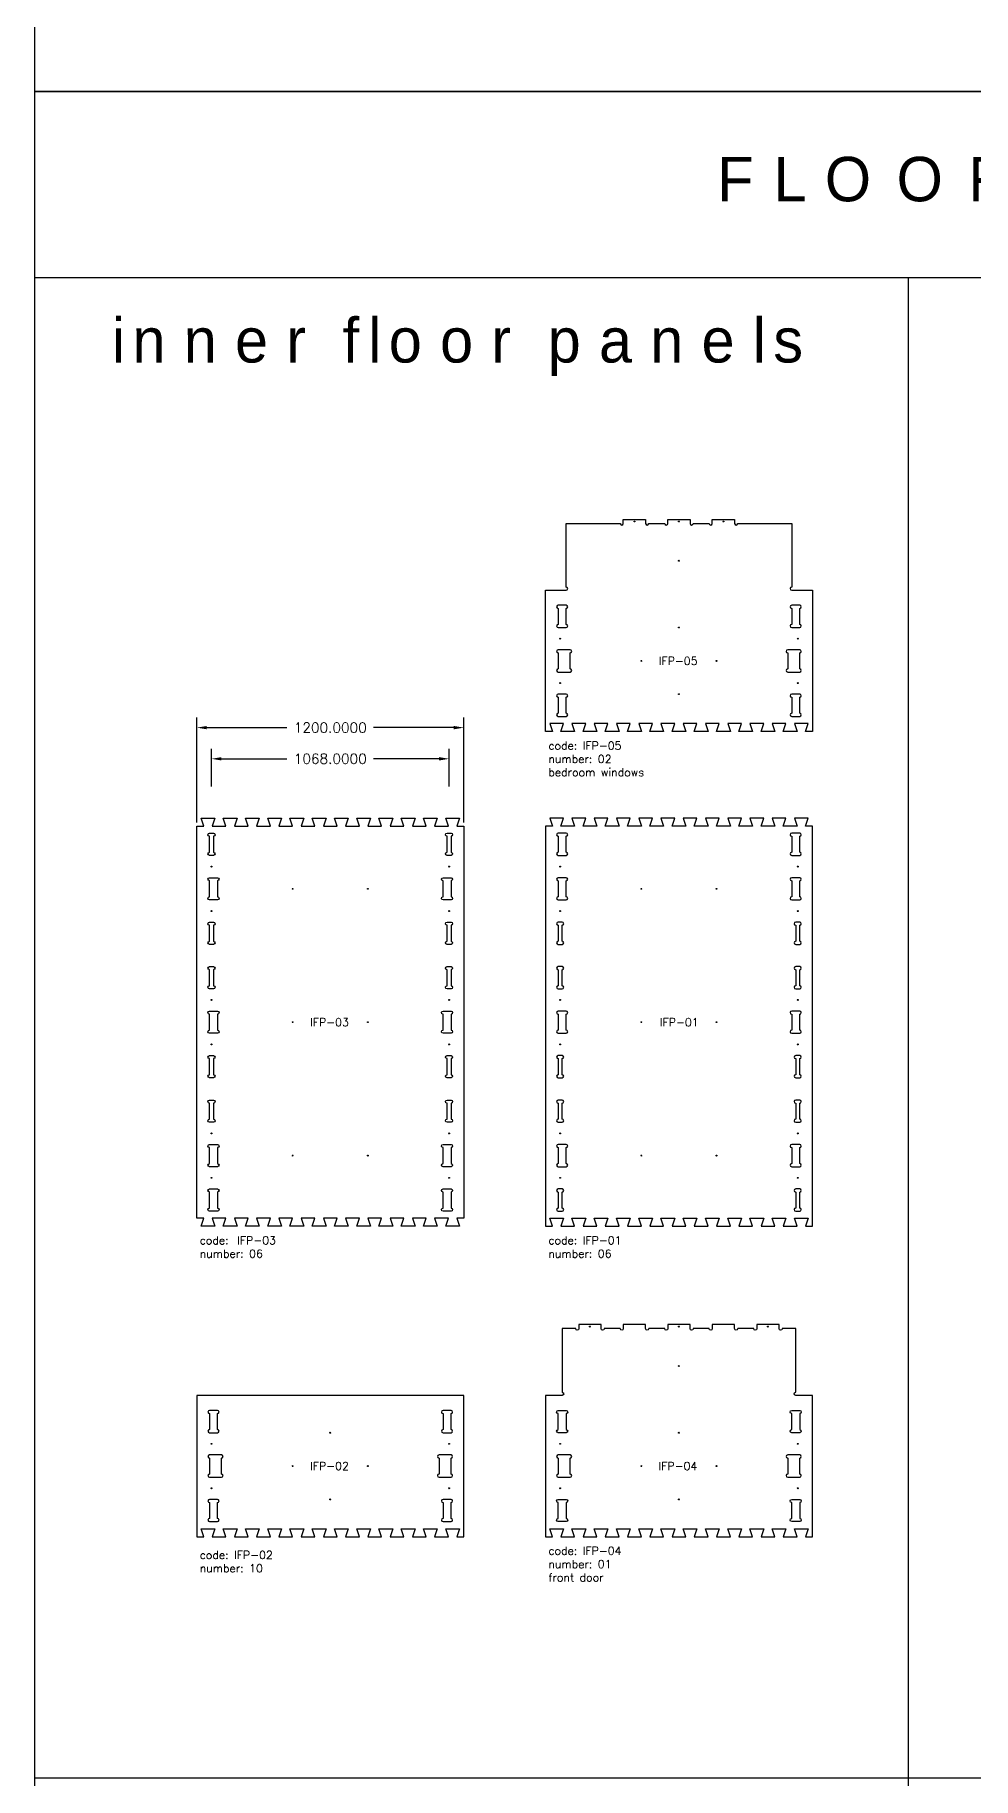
# Model space of a CAD drawing. Header units: millimetres. Extents: x -2063935 to 28085, y -14264 to 11271.
# Drawn here: x -16702 to -12485, y -6679 to 1161 of the extents above; entities that cross this region are included whole.
import ezdxf

# ---------------------------------------------------------------- set-up
doc = ezdxf.new("R2010")
doc.units = ezdxf.units.MM
for name, color, linetype in [('codes', 1, 'Continuous'), ('collection', 9, 'Continuous'), ('dimensions', 4, 'Continuous'), ('drill holes d4mm x 50mm screws', 3, 'Continuous'), ('text', 4, 'Continuous')]:
    doc.layers.add(name, color=color, linetype=linetype)
doc.styles.get("Standard").update_dxf_attribs({"font": 'romans.shx'})
doc.dimstyles.get("Standard").update_dxf_attribs({"dimscale": 250, "dimtxt": 0.18, "dimasz": 0.18, "dimexe": 0.18, "dimexo": 0.0625, "dimgap": 0.09, "dimtad": 0, "dimdec": 4, "dimzin": 0, "dimdsep": 46, "dimtxsty": 'Standard', "dimcen": 0.09, "dimclre": 252, "dimadec": 0, "dimazin": 0, "dimtfac": 1, "dimtdec": 4, "dimtofl": 0, "dimtmove": 0, "dimatfit": 3, "dimfxl": 1, "dimtolj": 1, "dimtzin": 0, "dimarcsym": 0})

# ---------------------------------------------------------------- blocks, each defined once
blk = doc.blocks.new('*D5')
at = {"layer": 'Defpoints', "color": 0, "transparency": 16777216}
for p in [(-14840.3, -2094.5), (-15908.3, -2234.5), (-14840.3, -2234.5)]:
    blk.add_point(p, dxfattribs=at)
at = {"layer": 'dimensions', "color": 252, "lineweight": -2, "transparency": 16777216}
for p, q in [((-15908.3, -2218.9), (-15908.3, -2049.5)), ((-14840.3, -2218.9), (-14840.3, -2049.5))]:
    blk.add_line(p, q, dxfattribs=at)
at = {"layer": 'dimensions', "color": 0, "lineweight": -2, "transparency": 16777216}
for p, q in [((-15863.3, -2094.5), (-15569.3, -2094.5)), ((-14885.3, -2094.5), (-15179.3, -2094.5))]:
    blk.add_line(p, q, dxfattribs=at)
at = {"layer": 'dimensions', "color": 0, "transparency": 16777216}
for points in [[(-15863.3, -2087), (-15863.3, -2102), (-15908.3, -2094.5)], [(-14885.3, -2087), (-14885.3, -2102), (-14840.3, -2094.5)]]:
    blk.add_solid(points, dxfattribs=at)
at = {"layer": 'dimensions', "color": 0, "transparency": 16777216, "insert": (-15374.3, -2094.5), "char_height": 45, "attachment_point": 5}
blk.add_mtext('\\A1;1068.0000', dxfattribs=at)
blk = doc.blocks.new('*D10')
at = {"layer": 'Defpoints', "color": 0, "transparency": 16777216}
for p in [(-14774.3, -1954.3), (-15974.3, -2397.1), (-14774.3, -2397.1)]:
    blk.add_point(p, dxfattribs=at)
at = {"layer": 'dimensions', "color": 252, "lineweight": -2, "transparency": 16777216}
for p, q in [((-15974.3, -2381.5), (-15974.3, -1909.3)), ((-14774.3, -2381.5), (-14774.3, -1909.3))]:
    blk.add_line(p, q, dxfattribs=at)
at = {"layer": 'dimensions', "color": 0, "lineweight": -2, "transparency": 16777216}
for p, q in [((-15929.3, -1954.3), (-15569.3, -1954.3)), ((-14819.3, -1954.3), (-15179.3, -1954.3))]:
    blk.add_line(p, q, dxfattribs=at)
at = {"layer": 'dimensions', "color": 0, "transparency": 16777216}
for points in [[(-15929.3, -1946.8), (-15929.3, -1961.8), (-15974.3, -1954.3)], [(-14819.3, -1946.8), (-14819.3, -1961.8), (-14774.3, -1954.3)]]:
    blk.add_solid(points, dxfattribs=at)
at = {"layer": 'dimensions', "color": 0, "transparency": 16777216, "insert": (-15374.3, -1954.3), "char_height": 45, "attachment_point": 5}
blk.add_mtext('\\A1;1200.0000', dxfattribs=at)

msp = doc.modelspace()

# ---------------------------------------------------------------- linework, layer by layer
at = {"color": 2}
for points in [[(-13300.03134, -1322.15274, 1), (-13300.03134, -1336.15274), (-13207.03134, -1336.15274), (-13207.03134, -1972.15274), (-13238.03134, -1972.15274), (-13226.03134, -1936.15274), (-13288.03134, -1936.15274), (-13276.03134, -1972.15274), (-13338.03134, -1972.15274), (-13326.03134, -1936.15274), (-13388.03134, -1936.15274), (-13376.03134, -1972.15274), (-13438.03134, -1972.15274), (-13426.03134, -1936.15274), (-13488.03134, -1936.15274), (-13476.03134, -1972.15274), (-13538.03134, -1972.15274), (-13526.03134, -1936.15274), (-13588.03134, -1936.15274), (-13576.03134, -1972.15274), (-13638.03134, -1972.15274), (-13626.03134, -1936.15274), (-13688.03134, -1936.15274), (-13676.03134, -1972.15274), (-13738.03134, -1972.15274), (-13726.03134, -1936.15274), (-13788.03134, -1936.15274), (-13776.03134, -1972.15274), (-13838.03134, -1972.15274), (-13826.03134, -1936.15274), (-13888.03134, -1936.15274), (-13876.03134, -1972.15274), (-13938.03134, -1972.15274), (-13926.03134, -1936.15274), (-13988.03134, -1936.15274), (-13976.03134, -1972.15274), (-14038.03134, -1972.15274), (-14026.03134, -1936.15274), (-14088.03134, -1936.15274), (-14076.03134, -1972.15274), (-14138.03134, -1972.15274), (-14126.03134, -1936.15274), (-14188.03134, -1936.15274), (-14176.03134, -1972.15274), (-14238.03134, -1972.15274), (-14226.03134, -1936.15274), (-14288.03134, -1936.15274), (-14276.03134, -1972.15274), (-14338.03134, -1972.15274), (-14326.03134, -1936.15274), (-14388.03134, -1936.15274), (-14376.03134, -1972.15274), (-14407.03134, -1972.15274), (-14407.03134, -1336.15274), (-14314.03134, -1336.15274, 1), (-14314.03134, -1322.15274), (-14314.03134, -1036.15274), (-14071.03134, -1036.15274, 1), (-14057.03134, -1036.15274), (-14057.03134, -1018.15274), (-13957.03134, -1018.15274), (-13957.03134, -1036.15274, 1), (-13943.03134, -1036.15274), (-13871.03134, -1036.15274, 1), (-13857.03134, -1036.15274), (-13857.03134, -1018.15274), (-13757.03134, -1018.15274), (-13757.03134, -1036.15274, 1), (-13743.03134, -1036.15274), (-13671.03134, -1036.15274, 1), (-13657.03134, -1036.15274), (-13657.03134, -1018.15274), (-13557.03134, -1018.15274), (-13557.03134, -1036.15274, 1), (-13543.03134, -1036.15274), (-13300.03134, -1036.15274), (-13300.03134, -1322.15274)], [(-14332.03134, -4943.37046, -1), (-14332.03134, -4957.37046), (-14407.03134, -4957.37046), (-14407.03134, -5593.37046), (-14376.03134, -5593.37046), (-14388.03134, -5557.37046), (-14326.03134, -5557.37046), (-14338.03134, -5593.37046), (-14276.03134, -5593.37046), (-14288.03134, -5557.37046), (-14226.03134, -5557.37046), (-14238.03134, -5593.37046), (-14176.03134, -5593.37046), (-14188.03134, -5557.37046), (-14126.03134, -5557.37046), (-14138.03134, -5593.37046), (-14076.03134, -5593.37046), (-14088.03134, -5557.37046), (-14026.03134, -5557.37046), (-14038.03134, -5593.37046), (-13976.03134, -5593.37046), (-13988.03134, -5557.37046), (-13926.03134, -5557.37046), (-13938.03134, -5593.37046), (-13876.03134, -5593.37046), (-13888.03134, -5557.37046), (-13826.03134, -5557.37046), (-13838.03134, -5593.37046), (-13776.03134, -5593.37046), (-13788.03134, -5557.37046), (-13726.03134, -5557.37046), (-13738.03134, -5593.37046), (-13676.03134, -5593.37046), (-13688.03134, -5557.37046), (-13626.03134, -5557.37046), (-13638.03134, -5593.37046), (-13576.03134, -5593.37046), (-13588.03134, -5557.37046), (-13526.03134, -5557.37046), (-13538.03134, -5593.37046), (-13476.03134, -5593.37046), (-13488.03134, -5557.37046), (-13426.03134, -5557.37046), (-13438.03134, -5593.37046), (-13376.03134, -5593.37046), (-13388.03134, -5557.37046), (-13326.03134, -5557.37046), (-13338.03134, -5593.37046), (-13276.03134, -5593.37046), (-13288.03134, -5557.37046), (-13226.03134, -5557.37046), (-13238.03134, -5593.37046), (-13207.03134, -5593.37046), (-13207.03134, -4957.37046), (-13282.03134, -4957.37046, -1), (-13282.03134, -4943.37046), (-13282.03134, -4657.37046), (-13343.03134, -4657.37046, -1), (-13357.03134, -4657.37046), (-13357.03134, -4639.37046), (-13457.03134, -4639.37046), (-13457.03134, -4657.37046, -1), (-13471.03134, -4657.37046), (-13543.03134, -4657.37046, -1), (-13557.03134, -4657.37046), (-13557.03134, -4639.37046), (-13657.03134, -4639.37046), (-13657.03134, -4657.37046, -1), (-13671.03134, -4657.37046), (-13743.03134, -4657.37046, -1), (-13757.03134, -4657.37046), (-13757.03134, -4639.37046), (-13857.03134, -4639.37046), (-13857.03134, -4657.37046, -1), (-13871.03134, -4657.37046), (-13943.03134, -4657.37046, -1), (-13957.03134, -4657.37046), (-13957.03134, -4639.37046), (-14057.03134, -4639.37046), (-14057.03134, -4657.37046, -1), (-14071.03134, -4657.37046), (-14143.03134, -4657.37046, -1), (-14157.03134, -4657.37046), (-14157.03134, -4639.37046), (-14257.03134, -4639.37046), (-14257.03134, -4657.37046, -1), (-14271.03134, -4657.37046), (-14332.03134, -4657.37046), (-14332.03134, -4943.37046)]]:
    msp.add_lwpolyline(points, format="xyb", dxfattribs=at)
for points in [[(-14350.03134, -1504.15274), (-14314.03134, -1504.15274, 1), (-14314.03134, -1490.15274), (-14314.03134, -1418.15274, 1), (-14314.03134, -1404.15274), (-14350.03134, -1404.15274, 1), (-14350.03134, -1418.15274), (-14350.03134, -1490.15274, 1)], [(-13300.03134, -1504.15274), (-13264.03134, -1504.15274, 1), (-13264.03134, -1490.15274), (-13264.03134, -1418.15274, 1), (-13264.03134, -1404.15274), (-13300.03134, -1404.15274, 1), (-13300.03134, -1418.15274), (-13300.03134, -1490.15274, 1)], [(-14350.03134, -1704.15274), (-14296.03134, -1704.15274, 1), (-14296.03134, -1690.15274), (-14296.03134, -1618.15274, 1), (-14296.03134, -1604.15274), (-14350.03134, -1604.15274, 1), (-14350.03134, -1618.15274), (-14350.03134, -1690.15274, 1)], [(-13318.03134, -1704.15274), (-13264.03134, -1704.15274, 1), (-13264.03134, -1690.15274), (-13264.03134, -1618.15274, 1), (-13264.03134, -1604.15274), (-13318.03134, -1604.15274, 1), (-13318.03134, -1618.15274), (-13318.03134, -1690.15274, 1)], [(-14350.03134, -1903.74348), (-14314.03134, -1903.74348, 1), (-14314.03134, -1889.74348), (-14314.03134, -1817.74348, 1), (-14314.03134, -1803.74348), (-14350.03134, -1803.74348, 1), (-14350.03134, -1817.74348), (-14350.03134, -1889.74348, 1)], [(-13300.03134, -1903.74348), (-13264.03134, -1903.74348, 1), (-13264.03134, -1889.74348), (-13264.03134, -1817.74348, 1), (-13264.03134, -1803.74348), (-13300.03134, -1803.74348, 1), (-13300.03134, -1817.74348), (-13300.03134, -1889.74348, 1)], [(-15917.34724, -2429.13234), (-15899.34724, -2429.13234, -1), (-15899.34724, -2443.13234), (-15899.34724, -2515.13234, -1), (-15899.34724, -2529.13234), (-15917.34724, -2529.13234, -1), (-15917.34724, -2515.13234), (-15917.34724, -2443.13234, -1)], [(-14849.34724, -2429.13234), (-14831.34724, -2429.13234, -1), (-14831.34724, -2443.13234), (-14831.34724, -2515.13234, -1), (-14831.34724, -2529.13234), (-14849.34724, -2529.13234, -1), (-14849.34724, -2515.13234), (-14849.34724, -2443.13234, -1)], [(-14350.03134, -2529.13234), (-14314.03134, -2529.13234, 1), (-14314.03134, -2515.13234), (-14314.03134, -2443.13234, 1), (-14314.03134, -2429.13234), (-14350.03134, -2429.13234, 1), (-14350.03134, -2443.13234), (-14350.03134, -2515.13234, 1)], [(-13300.03134, -2529.13234), (-13264.03134, -2529.13234, 1), (-13264.03134, -2515.13234), (-13264.03134, -2443.13234, 1), (-13264.03134, -2429.13234), (-13300.03134, -2429.13234, 1), (-13300.03134, -2443.13234), (-13300.03134, -2515.13234, 1)], [(-15917.34724, -2629.13234), (-15881.34724, -2629.13234, -1), (-15881.34724, -2643.13234), (-15881.34724, -2715.13234, -1), (-15881.34724, -2729.13234), (-15917.34724, -2729.13234, -1), (-15917.34724, -2715.13234), (-15917.34724, -2643.13234, -1)], [(-14867.34724, -2629.13234), (-14831.34724, -2629.13234, -1), (-14831.34724, -2643.13234), (-14831.34724, -2715.13234, -1), (-14831.34724, -2729.13234), (-14867.34724, -2729.13234, -1), (-14867.34724, -2715.13234), (-14867.34724, -2643.13234, -1)], [(-14350.03134, -2729.13234), (-14314.03134, -2729.13234, 1), (-14314.03134, -2715.13234), (-14314.03134, -2643.13234, 1), (-14314.03134, -2629.13234), (-14350.03134, -2629.13234, 1), (-14350.03134, -2643.13234), (-14350.03134, -2715.13234, 1)], [(-13300.03134, -2729.13234), (-13264.03134, -2729.13234, 1), (-13264.03134, -2715.13234), (-13264.03134, -2643.13234, 1), (-13264.03134, -2629.13234), (-13300.03134, -2629.13234, 1), (-13300.03134, -2643.13234), (-13300.03134, -2715.13234, 1)], [(-15917.34724, -2829.13234), (-15899.34724, -2829.13234, -1), (-15899.34724, -2843.13234), (-15899.34724, -2915.13234, -1), (-15899.34724, -2929.13234), (-15917.34724, -2929.13234, -1), (-15917.34724, -2915.13234), (-15917.34724, -2843.13234, -1)], [(-14849.34724, -2829.13234), (-14831.34724, -2829.13234, -1), (-14831.34724, -2843.13234), (-14831.34724, -2915.13234, -1), (-14831.34724, -2929.13234), (-14849.34724, -2929.13234, -1), (-14849.34724, -2915.13234), (-14849.34724, -2843.13234, -1)], [(-14350.03134, -2929.13234), (-14332.03134, -2929.13234, 1), (-14332.03134, -2915.13234), (-14332.03134, -2843.13234, 1), (-14332.03134, -2829.13234), (-14350.03134, -2829.13234, 1), (-14350.03134, -2843.13234), (-14350.03134, -2915.13234, 1)], [(-13282.03134, -2929.13234), (-13264.03134, -2929.13234, 1), (-13264.03134, -2915.13234), (-13264.03134, -2843.13234, 1), (-13264.03134, -2829.13234), (-13282.03134, -2829.13234, 1), (-13282.03134, -2843.13234), (-13282.03134, -2915.13234, 1)], [(-15917.34724, -3029.13234), (-15899.34724, -3029.13234, -1), (-15899.34724, -3043.13234), (-15899.34724, -3115.13234, -1), (-15899.34724, -3129.13234), (-15917.34724, -3129.13234, -1), (-15917.34724, -3115.13234), (-15917.34724, -3043.13234, -1)], [(-14849.34724, -3029.13234), (-14831.34724, -3029.13234, -1), (-14831.34724, -3043.13234), (-14831.34724, -3115.13234, -1), (-14831.34724, -3129.13234), (-14849.34724, -3129.13234, -1), (-14849.34724, -3115.13234), (-14849.34724, -3043.13234, -1)], [(-14350.03134, -3129.13234), (-14332.03134, -3129.13234, 1), (-14332.03134, -3115.13234), (-14332.03134, -3043.13234, 1), (-14332.03134, -3029.13234), (-14350.03134, -3029.13234, 1), (-14350.03134, -3043.13234), (-14350.03134, -3115.13234, 1)], [(-13282.03134, -3129.13234), (-13264.03134, -3129.13234, 1), (-13264.03134, -3115.13234), (-13264.03134, -3043.13234, 1), (-13264.03134, -3029.13234), (-13282.03134, -3029.13234, 1), (-13282.03134, -3043.13234), (-13282.03134, -3115.13234, 1)], [(-15917.34724, -3229.13234), (-15881.34724, -3229.13234, -1), (-15881.34724, -3243.13234), (-15881.34724, -3315.13234, -1), (-15881.34724, -3329.13234), (-15917.34724, -3329.13234, -1), (-15917.34724, -3315.13234), (-15917.34724, -3243.13234, -1)], [(-14867.34724, -3229.13234), (-14831.34724, -3229.13234, -1), (-14831.34724, -3243.13234), (-14831.34724, -3315.13234, -1), (-14831.34724, -3329.13234), (-14867.34724, -3329.13234, -1), (-14867.34724, -3315.13234), (-14867.34724, -3243.13234, -1)], [(-14350.03134, -3329.13234), (-14314.03134, -3329.13234, 1), (-14314.03134, -3315.13234), (-14314.03134, -3243.13234, 1), (-14314.03134, -3229.13234), (-14350.03134, -3229.13234, 1), (-14350.03134, -3243.13234), (-14350.03134, -3315.13234, 1)], [(-13300.03134, -3329.13234), (-13264.03134, -3329.13234, 1), (-13264.03134, -3315.13234), (-13264.03134, -3243.13234, 1), (-13264.03134, -3229.13234), (-13300.03134, -3229.13234, 1), (-13300.03134, -3243.13234), (-13300.03134, -3315.13234, 1)], [(-15917.34724, -3429.13234), (-15899.34724, -3429.13234, -1), (-15899.34724, -3443.13234), (-15899.34724, -3515.13234, -1), (-15899.34724, -3529.13234), (-15917.34724, -3529.13234, -1), (-15917.34724, -3515.13234), (-15917.34724, -3443.13234, -1)], [(-14849.34724, -3429.13234), (-14831.34724, -3429.13234, -1), (-14831.34724, -3443.13234), (-14831.34724, -3515.13234, -1), (-14831.34724, -3529.13234), (-14849.34724, -3529.13234, -1), (-14849.34724, -3515.13234), (-14849.34724, -3443.13234, -1)], [(-14350.03134, -3529.13234), (-14332.03134, -3529.13234, 1), (-14332.03134, -3515.13234), (-14332.03134, -3443.13234, 1), (-14332.03134, -3429.13234), (-14350.03134, -3429.13234, 1), (-14350.03134, -3443.13234), (-14350.03134, -3515.13234, 1)], [(-13282.03134, -3529.13234), (-13264.03134, -3529.13234, 1), (-13264.03134, -3515.13234), (-13264.03134, -3443.13234, 1), (-13264.03134, -3429.13234), (-13282.03134, -3429.13234, 1), (-13282.03134, -3443.13234), (-13282.03134, -3515.13234, 1)], [(-15917.34724, -3629.13234), (-15899.34724, -3629.13234, -1), (-15899.34724, -3643.13234), (-15899.34724, -3715.13234, -1), (-15899.34724, -3729.13234), (-15917.34724, -3729.13234, -1), (-15917.34724, -3715.13234), (-15917.34724, -3643.13234, -1)], [(-14849.34724, -3629.13234), (-14831.34724, -3629.13234, -1), (-14831.34724, -3643.13234), (-14831.34724, -3715.13234, -1), (-14831.34724, -3729.13234), (-14849.34724, -3729.13234, -1), (-14849.34724, -3715.13234), (-14849.34724, -3643.13234, -1)], [(-14350.03134, -3729.13234), (-14332.03134, -3729.13234, 1), (-14332.03134, -3715.13234), (-14332.03134, -3643.13234, 1), (-14332.03134, -3629.13234), (-14350.03134, -3629.13234, 1), (-14350.03134, -3643.13234), (-14350.03134, -3715.13234, 1)], [(-13282.03134, -3729.13234), (-13264.03134, -3729.13234, 1), (-13264.03134, -3715.13234), (-13264.03134, -3643.13234, 1), (-13264.03134, -3629.13234), (-13282.03134, -3629.13234, 1), (-13282.03134, -3643.13234), (-13282.03134, -3715.13234, 1)], [(-15917.34724, -3829.13234), (-15881.34724, -3829.13234, -1), (-15881.34724, -3843.13234), (-15881.34724, -3915.13234, -1), (-15881.34724, -3929.13234), (-15917.34724, -3929.13234, -1), (-15917.34724, -3915.13234), (-15917.34724, -3843.13234, -1)], [(-14867.34724, -3829.13234), (-14831.34724, -3829.13234, -1), (-14831.34724, -3843.13234), (-14831.34724, -3915.13234, -1), (-14831.34724, -3929.13234), (-14867.34724, -3929.13234, -1), (-14867.34724, -3915.13234), (-14867.34724, -3843.13234, -1)], [(-14350.03134, -3929.13234), (-14314.03134, -3929.13234, 1), (-14314.03134, -3915.13234), (-14314.03134, -3843.13234, 1), (-14314.03134, -3829.13234), (-14350.03134, -3829.13234, 1), (-14350.03134, -3843.13234), (-14350.03134, -3915.13234, 1)], [(-13300.03134, -3929.13234), (-13264.03134, -3929.13234, 1), (-13264.03134, -3915.13234), (-13264.03134, -3843.13234, 1), (-13264.03134, -3829.13234), (-13300.03134, -3829.13234, 1), (-13300.03134, -3843.13234), (-13300.03134, -3915.13234, 1)], [(-15917.34724, -4029.13234), (-15881.34724, -4029.13234, -1), (-15881.34724, -4043.13234), (-15881.34724, -4115.13234, -1), (-15881.34724, -4129.13234), (-15917.34724, -4129.13234, -1), (-15917.34724, -4115.13234), (-15917.34724, -4043.13234, -1)], [(-14867.34724, -4029.13234), (-14831.34724, -4029.13234, -1), (-14831.34724, -4043.13234), (-14831.34724, -4115.13234, -1), (-14831.34724, -4129.13234), (-14867.34724, -4129.13234, -1), (-14867.34724, -4115.13234), (-14867.34724, -4043.13234, -1)], [(-14350.03134, -4129.13234), (-14332.03134, -4129.13234, 1), (-14332.03134, -4115.13234), (-14332.03134, -4043.13234, 1), (-14332.03134, -4029.13234), (-14350.03134, -4029.13234, 1), (-14350.03134, -4043.13234), (-14350.03134, -4115.13234, 1)], [(-13282.03134, -4129.13234), (-13264.03134, -4129.13234, 1), (-13264.03134, -4115.13234), (-13264.03134, -4043.13234, 1), (-13264.03134, -4029.13234), (-13282.03134, -4029.13234, 1), (-13282.03134, -4043.13234), (-13282.03134, -4115.13234, 1)], [(-15917.34724, -5125.37046), (-15881.34724, -5125.37046, 1), (-15881.34724, -5111.37046), (-15881.34724, -5039.37046, 1), (-15881.34724, -5025.37046), (-15917.34724, -5025.37046, 1), (-15917.34724, -5039.37046), (-15917.34724, -5111.37046, 1)], [(-14867.34724, -5125.37046), (-14831.34724, -5125.37046, 1), (-14831.34724, -5111.37046), (-14831.34724, -5039.37046, 1), (-14831.34724, -5025.37046), (-14867.34724, -5025.37046, 1), (-14867.34724, -5039.37046), (-14867.34724, -5111.37046, 1)], [(-14350.03134, -5025.37046), (-14314.03134, -5025.37046, -1), (-14314.03134, -5039.37046), (-14314.03134, -5111.37046, -1), (-14314.03134, -5125.37046), (-14350.03134, -5125.37046, -1), (-14350.03134, -5111.37046), (-14350.03134, -5039.37046, -1)], [(-13300.03134, -5025.37046), (-13264.03134, -5025.37046, -1), (-13264.03134, -5039.37046), (-13264.03134, -5111.37046, -1), (-13264.03134, -5125.37046), (-13300.03134, -5125.37046, -1), (-13300.03134, -5111.37046), (-13300.03134, -5039.37046, -1)], [(-15917.34724, -5325.37046), (-15863.34724, -5325.37046, 1), (-15863.34724, -5311.37046), (-15863.34724, -5239.37046, 1), (-15863.34724, -5225.37046), (-15917.34724, -5225.37046, 1), (-15917.34724, -5239.37046), (-15917.34724, -5311.37046, 1)], [(-14885.34724, -5325.37046), (-14831.34724, -5325.37046, 1), (-14831.34724, -5311.37046), (-14831.34724, -5239.37046, 1), (-14831.34724, -5225.37046), (-14885.34724, -5225.37046, 1), (-14885.34724, -5239.37046), (-14885.34724, -5311.37046, 1)], [(-14350.03134, -5325.37046), (-14296.03134, -5325.37046, 1), (-14296.03134, -5311.37046), (-14296.03134, -5239.37046, 1), (-14296.03134, -5225.37046), (-14350.03134, -5225.37046, 1), (-14350.03134, -5239.37046), (-14350.03134, -5311.37046, 1)], [(-13318.03134, -5325.37046), (-13264.03134, -5325.37046, 1), (-13264.03134, -5311.37046), (-13264.03134, -5239.37046, 1), (-13264.03134, -5225.37046), (-13318.03134, -5225.37046, 1), (-13318.03134, -5239.37046), (-13318.03134, -5311.37046, 1)], [(-15917.34724, -5525.37046), (-15881.34724, -5525.37046, 1), (-15881.34724, -5511.37046), (-15881.34724, -5439.37046, 1), (-15881.34724, -5425.37046), (-15917.34724, -5425.37046, 1), (-15917.34724, -5439.37046), (-15917.34724, -5511.37046, 1)], [(-14867.34724, -5525.37046), (-14831.34724, -5525.37046, 1), (-14831.34724, -5511.37046), (-14831.34724, -5439.37046, 1), (-14831.34724, -5425.37046), (-14867.34724, -5425.37046, 1), (-14867.34724, -5439.37046), (-14867.34724, -5511.37046, 1)], [(-14350.03134, -5425.37046), (-14314.03134, -5425.37046, -1), (-14314.03134, -5439.37046), (-14314.03134, -5511.37046, -1), (-14314.03134, -5525.37046), (-14350.03134, -5525.37046, -1), (-14350.03134, -5511.37046), (-14350.03134, -5439.37046, -1)], [(-13300.03134, -5425.37046), (-13264.03134, -5425.37046, -1), (-13264.03134, -5439.37046), (-13264.03134, -5511.37046, -1), (-13264.03134, -5525.37046), (-13300.03134, -5525.37046, -1), (-13300.03134, -5511.37046), (-13300.03134, -5439.37046, -1)]]:
    msp.add_lwpolyline(points, format="xyb", close=True, dxfattribs=at)
for points in [[(-14905.34724, -4161.13234), (-14893.34724, -4197.13234), (-14955.34724, -4197.13234), (-14943.34724, -4161.13234), (-15005.34724, -4161.13234), (-14993.34724, -4197.13234), (-15055.34724, -4197.13234), (-15043.34724, -4161.13234), (-15105.34724, -4161.13234), (-15093.34724, -4197.13234), (-15155.34724, -4197.13234), (-15143.34724, -4161.13234), (-15205.34724, -4161.13234), (-15193.34724, -4197.13234), (-15255.34724, -4197.13234), (-15243.34724, -4161.13234), (-15305.34724, -4161.13234), (-15293.34724, -4197.13234), (-15355.34724, -4197.13234), (-15343.34724, -4161.13234), (-15405.34724, -4161.13234), (-15393.34724, -4197.13234), (-15455.34724, -4197.13234), (-15443.34724, -4161.13234), (-15505.34724, -4161.13234), (-15493.34724, -4197.13234), (-15555.34724, -4197.13234), (-15543.34724, -4161.13234), (-15605.34724, -4161.13234), (-15593.34724, -4197.13234), (-15655.34724, -4197.13234), (-15643.34724, -4161.13234), (-15705.34724, -4161.13234), (-15693.34724, -4197.13234), (-15755.34724, -4197.13234), (-15743.34724, -4161.13234), (-15805.34724, -4161.13234), (-15793.34724, -4197.13234), (-15855.34724, -4197.13234), (-15843.34724, -4161.13234), (-15905.34724, -4161.13234), (-15893.34724, -4197.13234), (-15955.34724, -4197.13234), (-15943.34724, -4161.13234), (-15974.34724, -4161.13234), (-15974.34724, -2397.13234), (-15943.34724, -2397.13234), (-15955.34724, -2361.13234), (-15893.34724, -2361.13234), (-15905.34724, -2397.13234), (-15843.34724, -2397.13234), (-15855.34724, -2361.13234), (-15793.34724, -2361.13234), (-15805.34724, -2397.13234), (-15743.34724, -2397.13234), (-15755.34724, -2361.13234), (-15693.34724, -2361.13234), (-15705.34724, -2397.13234), (-15643.34724, -2397.13234), (-15655.34724, -2361.13234), (-15593.34724, -2361.13234), (-15605.34724, -2397.13234), (-15543.34724, -2397.13234), (-15555.34724, -2361.13234), (-15493.34724, -2361.13234), (-15505.34724, -2397.13234), (-15443.34724, -2397.13234), (-15455.34724, -2361.13234), (-15393.34724, -2361.13234), (-15405.34724, -2397.13234), (-15343.34724, -2397.13234), (-15355.34724, -2361.13234), (-15293.34724, -2361.13234), (-15305.34724, -2397.13234), (-15243.34724, -2397.13234), (-15255.34724, -2361.13234), (-15193.34724, -2361.13234), (-15205.34724, -2397.13234), (-15143.34724, -2397.13234), (-15155.34724, -2361.13234), (-15093.34724, -2361.13234), (-15105.34724, -2397.13234), (-15043.34724, -2397.13234), (-15055.34724, -2361.13234), (-14993.34724, -2361.13234), (-15005.34724, -2397.13234), (-14943.34724, -2397.13234), (-14955.34724, -2361.13234), (-14893.34724, -2361.13234), (-14905.34724, -2397.13234), (-14843.34724, -2397.13234), (-14855.34724, -2361.13234), (-14793.34724, -2361.13234), (-14805.34724, -2397.13234), (-14774.34724, -2397.13234), (-14774.34724, -4161.13234), (-14805.34724, -4161.13234), (-14793.34724, -4197.13234), (-14855.34724, -4197.13234), (-14843.34724, -4161.13234)], [(-14288.03134, -4161.13234), (-14226.03134, -4161.13234), (-14238.03134, -4197.13234), (-14176.03134, -4197.13234), (-14188.03134, -4161.13234), (-14126.03134, -4161.13234), (-14138.03134, -4197.13234), (-14076.03134, -4197.13234), (-14088.03134, -4161.13234), (-14026.03134, -4161.13234), (-14038.03134, -4197.13234), (-13976.03134, -4197.13234), (-13988.03134, -4161.13234), (-13926.03134, -4161.13234), (-13938.03134, -4197.13234), (-13876.03134, -4197.13234), (-13888.03134, -4161.13234), (-13826.03134, -4161.13234), (-13838.03134, -4197.13234), (-13776.03134, -4197.13234), (-13788.03134, -4161.13234), (-13726.03134, -4161.13234), (-13738.03134, -4197.13234), (-13676.03134, -4197.13234), (-13688.03134, -4161.13234), (-13626.03134, -4161.13234), (-13638.03134, -4197.13234), (-13576.03134, -4197.13234), (-13588.03134, -4161.13234), (-13526.03134, -4161.13234), (-13538.03134, -4197.13234), (-13476.03134, -4197.13234), (-13488.03134, -4161.13234), (-13426.03134, -4161.13234), (-13438.03134, -4197.13234), (-13376.03134, -4197.13234), (-13388.03134, -4161.13234), (-13326.03134, -4161.13234), (-13338.03134, -4197.13234), (-13276.03134, -4197.13234), (-13288.03134, -4161.13234), (-13226.03134, -4161.13234), (-13238.03134, -4197.13234), (-13207.03134, -4197.13234), (-13207.03134, -2397.13234), (-13238.03134, -2397.13234), (-13226.03134, -2361.13234), (-13288.03134, -2361.13234), (-13276.03134, -2397.13234), (-13338.03134, -2397.13234), (-13326.03134, -2361.13234), (-13388.03134, -2361.13234), (-13376.03134, -2397.13234), (-13438.03134, -2397.13234), (-13426.03134, -2361.13234), (-13488.03134, -2361.13234), (-13476.03134, -2397.13234), (-13538.03134, -2397.13234), (-13526.03134, -2361.13234), (-13588.03134, -2361.13234), (-13576.03134, -2397.13234), (-13638.03134, -2397.13234), (-13626.03134, -2361.13234), (-13688.03134, -2361.13234), (-13676.03134, -2397.13234), (-13738.03134, -2397.13234), (-13726.03134, -2361.13234), (-13788.03134, -2361.13234), (-13776.03134, -2397.13234), (-13838.03134, -2397.13234), (-13826.03134, -2361.13234), (-13888.03134, -2361.13234), (-13876.03134, -2397.13234), (-13938.03134, -2397.13234), (-13926.03134, -2361.13234), (-13988.03134, -2361.13234), (-13976.03134, -2397.13234), (-14038.03134, -2397.13234), (-14026.03134, -2361.13234), (-14088.03134, -2361.13234), (-14076.03134, -2397.13234), (-14138.03134, -2397.13234), (-14126.03134, -2361.13234), (-14188.03134, -2361.13234), (-14176.03134, -2397.13234), (-14238.03134, -2397.13234), (-14226.03134, -2361.13234), (-14288.03134, -2361.13234), (-14276.03134, -2397.13234), (-14338.03134, -2397.13234), (-14326.03134, -2361.13234), (-14388.03134, -2361.13234), (-14376.03134, -2397.13234), (-14407.03134, -2397.13234), (-14407.03134, -4197.13234), (-14376.03134, -4197.13234), (-14388.03134, -4161.13234), (-14326.03134, -4161.13234), (-14338.03134, -4197.13234), (-14276.03134, -4197.13234)], [(-15293.34724, -5557.37046), (-15305.34724, -5593.37046), (-15243.34724, -5593.37046), (-15255.34724, -5557.37046), (-15193.34724, -5557.37046), (-15205.34724, -5593.37046), (-15143.34724, -5593.37046), (-15155.34724, -5557.37046), (-15093.34724, -5557.37046), (-15105.34724, -5593.37046), (-15043.34724, -5593.37046), (-15055.34724, -5557.37046), (-14993.34724, -5557.37046), (-15005.34724, -5593.37046), (-14943.34724, -5593.37046), (-14955.34724, -5557.37046), (-14893.34724, -5557.37046), (-14905.34724, -5593.37046), (-14843.34724, -5593.37046), (-14855.34724, -5557.37046), (-14793.34724, -5557.37046), (-14805.34724, -5593.37046), (-14774.34724, -5593.37046), (-14774.34724, -4957.37046), (-15974.34724, -4957.37046), (-15974.34724, -5593.37046), (-15943.34724, -5593.37046), (-15955.34724, -5557.37046), (-15893.34724, -5557.37046), (-15905.34724, -5593.37046), (-15843.34724, -5593.37046), (-15855.34724, -5557.37046), (-15793.34724, -5557.37046), (-15805.34724, -5593.37046), (-15743.34724, -5593.37046), (-15755.34724, -5557.37046), (-15693.34724, -5557.37046), (-15705.34724, -5593.37046), (-15643.34724, -5593.37046), (-15655.34724, -5557.37046), (-15593.34724, -5557.37046), (-15605.34724, -5593.37046), (-15543.34724, -5593.37046), (-15555.34724, -5557.37046), (-15493.34724, -5557.37046), (-15505.34724, -5593.37046), (-15443.34724, -5593.37046), (-15455.34724, -5557.37046), (-15393.34724, -5557.37046), (-15405.34724, -5593.37046), (-15343.34724, -5593.37046), (-15355.34724, -5557.37046)]]:
    msp.add_lwpolyline(points, close=True, dxfattribs=at)
at = {"layer": 'collection'}
for points in [[(-16702.05284, 9112.35779), (-9763.50431, 9112.35779), (-9763.50431, 906.12007), (-16702.05284, 906.12007)], [(-16702.05284, 906.12007), (-8361.65259, 906.12007), (-8361.65259, -11338.42906), (-16702.05284, -11338.42906)], [(-16702.05284, 906.12007), (-8361.65259, 906.12007), (-8361.65259, -6679.02885), (-16702.05284, -6679.02885)]]:
    msp.add_lwpolyline(points, close=True, dxfattribs=at)
for points in [[(-16702.05284, 70.88371), (-8361.65259, 70.88371)], [(-12776.62252, 70.88371), (-12776.62252, -11338.42906)]]:
    msp.add_lwpolyline(points, dxfattribs=at)
at = {"layer": 'drill holes d4mm x 50mm screws'}
for centre in [(-14007.03134, -1027.15274), (-13807.03134, -1027.15274), (-13607.03134, -1027.15274), (-13807.03134, -1203.74348), (-14341.03134, -1554.15274), (-13807.03134, -1503.74348), (-13273.03134, -1554.15274), (-13976.03134, -1654.15274), (-13638.03134, -1654.15274), (-14341.03134, -1753.74348), (-13807.03134, -1803.74348), (-13273.03134, -1753.74348), (-15908.34724, -2579.13234), (-14840.34724, -2579.13234), (-14341.03134, -2579.13234), (-13273.03134, -2579.13234), (-15543.34724, -2679.13234), (-15205.34724, -2679.13234), (-13976.03134, -2679.13234), (-13638.03134, -2679.13234), (-15908.34724, -2779.13234), (-14840.34724, -2779.13234), (-14341.03134, -2779.13234), (-13273.03134, -2779.13234), (-15908.34724, -3179.13234), (-14840.34724, -3179.13234), (-14341.03134, -3179.13234), (-13273.03134, -3179.13234), (-15543.34724, -3279.13234), (-15205.34724, -3279.13234), (-13976.03134, -3279.13234), (-13638.03134, -3279.13234), (-15908.34724, -3379.13234), (-14840.34724, -3379.13234), (-14341.03134, -3379.13234), (-13273.03134, -3379.13234), (-15908.34724, -3779.13234), (-14840.34724, -3779.13234), (-14341.03134, -3779.13234), (-13273.03134, -3779.13234), (-15543.34724, -3879.13234), (-15205.34724, -3879.13234), (-13976.03134, -3879.13234), (-13638.03134, -3879.13234), (-15908.34724, -3979.13234), (-14840.34724, -3979.13234), (-14341.03134, -3979.13234), (-13273.03134, -3979.13234), (-14207.03134, -4648.37046), (-13807.03134, -4648.37046), (-13407.03134, -4648.37046), (-13807.03134, -4825.37046), (-15908.34724, -5175.37046), (-15374.34724, -5125.37046), (-14840.34724, -5175.37046), (-14341.03134, -5175.37046), (-13807.03134, -5125.37046), (-13273.03134, -5175.37046), (-15543.34724, -5275.37046), (-15205.34724, -5275.37046), (-13976.03134, -5275.37046), (-13638.03134, -5275.37046), (-15908.34724, -5375.37046), (-14840.34724, -5375.37046), (-14341.03134, -5375.37046), (-13273.03134, -5375.37046), (-15374.34724, -5425.37046), (-13807.03134, -5425.37046)]:
    msp.add_circle(centre, 2, dxfattribs=at)

# ---------------------------------------------------------------- texts
at = {"layer": 'codes', "char_height": 36, "attachment_point": 4}
for s, insert in [('\\pi78.143;IFP-05', (-13976.03134, -1654.15274)), ('\\pi78.143;IFP-03', (-15543.34724, -3279.13234)), ('\\pi83.286;IFP-01', (-13976.03134, -3279.13234)), ('\\pi78.143;IFP-02', (-15543.34724, -5275.27793)), ('\\pi77.286;IFP-04', (-13976.03134, -5275.27793))]:
    msp.add_mtext_dynamic_manual_height_columns(s, width=338, gutter_width=1, heights=[36], dxfattribs=dict(at, insert=insert))
at = {"layer": 'collection', "char_height": 200}
for s, width, insert, attachment_point in [('{\\fFranklin Gothic Medium|b0|i0|c0|p34;\\T1.55;FLOOR PANELS}', 3005.7447801, (-13635.02919, 612.85742), 1), ('{\\fFranklin Gothic Medium|b0|i0|c0|p34;\\T1.55;inner floor panels}', 3981.841198, (-14765.68117, -112.12089), 2)]:
    msp.add_mtext_dynamic_manual_height_columns(s, width=width, gutter_width=1, heights=[0], dxfattribs=dict(at, insert=insert, attachment_point=attachment_point))
at = {"layer": 'text', "char_height": 36, "attachment_point": 1}
for s, width, heights, insert in [('code: IFP-05\\Pnumber: 02\\Pbedroom windows', 490.9647656, [208.33678], (-14394.03134, -2017.29559)), ('code:^I IFP-03\\Pnumber: 06', 694.7572123, [234.28395], (-15961.34724, -4242.27519)), ('code: IFP-01\\Pnumber: 06', 735.7965059, [262.47951], (-14394.03134, -4242.27519)), ('code: IFP-04\\Pnumber: 01\\Pfront door', 571.9069899, [195.3473], (-14394.03134, -5638.51332)), ('code: IFP-02\\Pnumber: 10', 454.7885352, [209.03951], (-15961.34724, -5657.37046))]:
    msp.add_mtext_dynamic_manual_height_columns(s, width=width, gutter_width=1, heights=heights, dxfattribs=dict(at, insert=insert))

# ---------------------------------------------------------------- dimensions: what is measured, and where the dimension line sits
at = {"layer": 'dimensions'}
for base, p1, p2, picture, middle in [((-14774.34724, -1954.25857), (-15974.34724, -2397.13234), (-14774.34724, -2397.13234), '*D10', (-15374.34724, -1954.25857)), ((-14840.34724, -2094.51517), (-15908.34724, -2234.54579), (-14840.34724, -2234.54579), '*D5', (-15374.34724, -2094.51517))]:
    dim = msp.add_linear_dim(base=base, p1=p1, p2=p2, dimstyle='Standard', dxfattribs=at)
    dim.commit()
    dim.dimension.update_dxf_attribs({"geometry": picture, "text_midpoint": middle})

doc.saveas('drawing.dxf')
